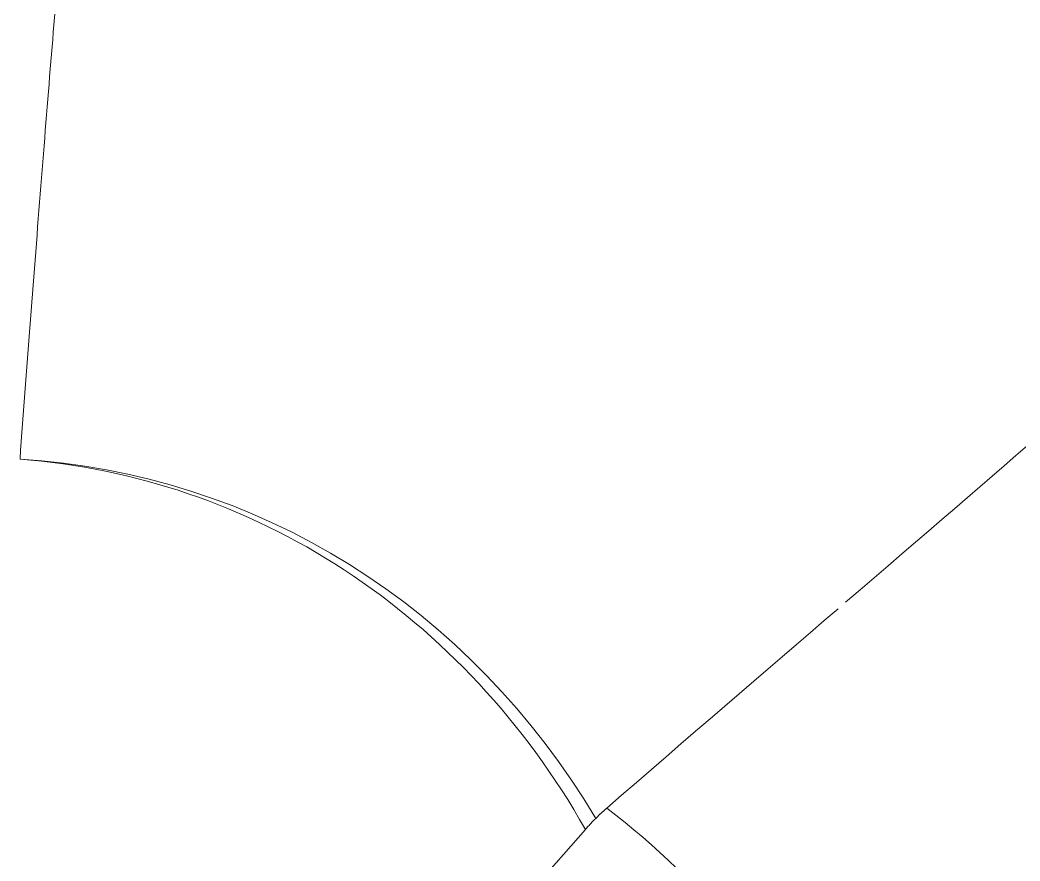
# Model space of a CAD drawing. Header units: millimetres. Extents: x 1680 to 166026, y 35966 to 91121.
# Drawn here: x 46441.51 to 46481.79, y 56244.33 to 56278.18 of the extents above; entities that cross this region are included whole.
import ezdxf

# ---------------------------------------------------------------- set-up
doc = ezdxf.new("R2010")
doc.units = ezdxf.units.MM
doc.linetypes.add('IMPORT-ACAD_ISO03W100', pattern=[762, 304.8, -457.2])
doc.layers.add('A-GENM', color=13, linetype='Continuous', lineweight=18)

# ---------------------------------------------------------------- blocks, each defined once
blk = doc.blocks.new('Furniture_Sofas-Armchairs_Fritz-Hansen_Alphabet-SofaT-Series-PL300-3 - Default-285427-mebel yerləşmə planı')
at = {"layer": 'A-GENM', "color": 253, "linetype": 'IMPORT-ACAD_ISO03W100'}
for points, knots in [([(-1485.736, 1034.201), (-1484.414, 1032.682), (-1480.845, 1028.688), (-1476.177, 1023.243), (-1473.498, 1020.131)], [0.2545299, 0.2545299, 0.2545299, 0.2545299, 0.5, 0.75, 0.75, 0.75, 0.75]), ([(-1465.21, 1010.509), (-1465.155, 1010.446), (-1465.039, 1010.316), (-1464.776, 1010.039), (-1464.535, 1009.809), (-1464.355, 1009.652)], [0, 0, 0, 0, 0.25, 0.5, 1, 1, 1, 1]), ([(-1479.264, 986.883), (-1478.988, 991.556), (-1476.056, 1000.723), (-1469.002, 1007.571), (-1464.8, 1010.07)], [0, 0, 0, 0, 0.5, 0.9992983, 0.9992983, 0.9992983, 0.9992983]), ([(-1277.472, 824.641), (-1280.009, 827.312), (-1285.097, 832.654), (-1295.187, 843.193), (-1307.794, 856.254), (-1320.616, 869.388), (-1330.868, 879.806), (-1338.499, 887.522), (-1346.171, 895.247), (-1356.529, 905.642), (-1369.491, 918.604), (-1382.335, 931.447), (-1392.7, 941.769), (-1400.572, 949.574), (-1408.415, 957.306), (-1416.186, 964.909), (-1424.019, 972.499), (-1432.014, 980.152), (-1440.14, 987.809), (-1450.927, 997.765), (-1458.981, 1004.951), (-1464.355, 1009.652)], [0.3333333, 0.3333333, 0.3333333, 0.3333333, 0.3611111, 0.3888889, 0.4444444, 0.5, 0.5277778, 0.5555556, 0.5833333, 0.6111111, 0.6666667, 0.7222222, 0.75, 0.7777778, 0.8055556, 0.8333333, 0.8611111, 0.8888889, 0.9166667, 0.9444444, 1, 1, 1, 1]), ([(-1512.634, 989.832), (-1512.434, 989.786), (-1511.741, 989.675), (-1509.254, 989.379), (-1505.24, 988.984), (-1499.913, 988.513), (-1495.347, 988.13), (-1490.321, 987.725), (-1484.931, 987.306), (-1481.17, 987.024), (-1479.264, 986.883)], [0.0000134, 0.0000134, 0.0000134, 0.0000134, 0.1111111, 0.2222222, 0.4444444, 0.5555556, 0.6666667, 0.7777778, 0.8888889, 1, 1, 1, 1])]:
    blk.add_open_spline(points, degree=3, knots=knots, dxfattribs=at)
for points in [[(-1446.496, 1021.374), (-1449, 1021.076), (-1453.744, 1019.846), (-1460.276, 1015.983), (-1463.706, 1012.512), (-1465.21, 1010.509)], [(-1473.236, 1019.826), (-1470.704, 1016.878), (-1467.993, 1013.719), (-1465.21, 1010.509)], [(-1464.355, 1009.652), (-1466.529, 1008.421), (-1470.422, 1005.552), (-1475.069, 1000.083), (-1478.15, 993.724), (-1479.082, 989.225), (-1479.264, 986.883)]]:
    blk.add_open_spline(points, degree=3, dxfattribs=at)

msp = doc.modelspace()

# ---------------------------------------------------------------- block references
at = {"layer": 'A-GENM', "color": 253, "linetype": 'IMPORT-ACAD_ISO03W100', "rotation": 269.9999999999997}
msp.add_blockref('Furniture_Sofas-Armchairs_Fritz-Hansen_Alphabet-SofaT-Series-PL300-3 - Default-285427-mebel yerləşmə planı', (45454.632, 54781.243), dxfattribs=at)

doc.saveas('drawing.dxf')
